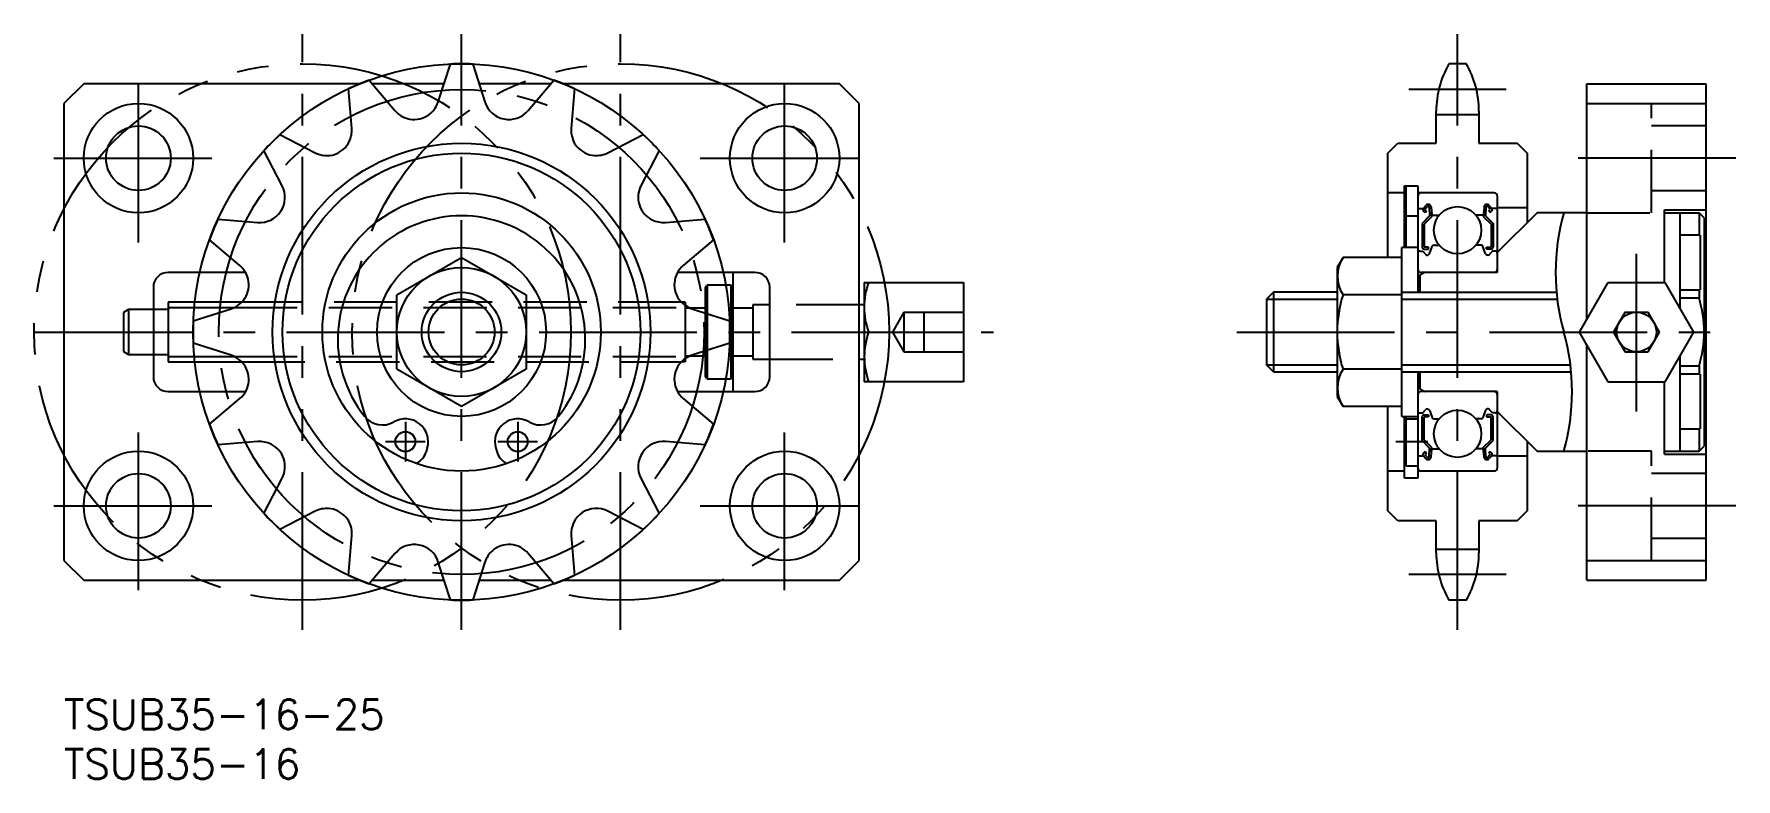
# Model space of a CAD drawing. Extents: x -3 to 168, y -8 to 67.
import ezdxf

# ---------------------------------------------------------------- set-up
doc = ezdxf.new("R2010")
doc.units = 0
doc.header["$LTSCALE"] = 0.5
for name, pattern in [('CENTER', [50.8, 31.75, -6.35, 6.35, -6.35]), ('DASHED', [19.05, 12.7, -6.35]), ('PHANTOM', [63.5, 31.75, -6.35, 6.35, -6.35, 6.35, -6.35])]:
    doc.linetypes.add(name, pattern=pattern)
for name, color, linetype in [('MSM_CENTER', 1, 'CENTER'), ('MSM_CONTINUOUS', 7, 'CONTINUOUS'), ('MSM_DASHED', 4, 'DASHED'), ('MSM_IMAGINARY', 6, 'PHANTOM'), ('MSM_NARROW', 5, 'CONTINUOUS'), ('MSM_PART_NUMBER', 7, 'CONTINUOUS')]:
    doc.layers.add(name, color=color, linetype=linetype)
doc.styles.get("Standard").update_dxf_attribs({"font": 'txt.shx', "height": 3, "bigfont": 'bigfont.shx'})

# ---------------------------------------------------------------- blocks, each defined once
blk = doc.blocks.new('*U35')
at = {"layer": 'MSM_PART_NUMBER'}
blk.add_text('TSUB35-16-25', height=3, dxfattribs=at).set_placement((0, -3))
blk = doc.blocks.new('*U36')
at = {"layer": 'MSM_PART_NUMBER'}
blk.add_text('TSUB35-16', height=3, dxfattribs=at).set_placement((0, -8))

msp = doc.modelspace()

# ---------------------------------------------------------------- linework, layer by layer
at = {"layer": 'MSM_CENTER'}
for p, q in [((40, 7), (40, 67)), ((140.18, 7), (140.18, 67)), ((7.5, 46), (7.5, 63)), ((72.5, 46), (72.5, 63)), ((145.08, 61.41), (135.29, 61.41)), ((-1, 54.5), (16, 54.5)), ((64, 54.5), (81, 54.5)), ((168.18, 54.5), (150.18, 54.5)), ((158.18, 29), (158.18, 45)), ((-3, 37), (93.5, 37)), ((117.98, 37), (168.18, 37)), ((7.5, 11), (7.5, 28)), ((34.35, 27.96), (34.35, 23.96)), ((45.65, 27.96), (45.65, 23.96)), ((72.5, 11), (72.5, 28)), ((32.35, 25.96), (36.35, 25.96)), ((43.65, 25.96), (47.65, 25.96)), ((133.98, 25.96), (137.18, 25.96)), ((-1, 19.5), (16, 19.5)), ((64, 19.5), (81, 19.5)), ((168.18, 19.5), (149.58, 19.5)), ((145.08, 12.59), (135.29, 12.59))]:
    msp.add_line(p, q, dxfattribs=at)
msp.add_circle((40, 37), 24.41, dxfattribs=at)
at = {"layer": 'MSM_CONTINUOUS'}
for p, q in [((37.66, 60.16), (38.88, 63.98)), ((41.12, 63.98), (42.34, 60.16)), ((141.06, 64), (139.31, 64)), ((2, 62), (0, 60)), ((29.8, 62), (2, 62)), ((30.71, 62.35), (33.3, 59.3)), ((38.25, 62), (31.01, 62)), ((48.99, 62), (41.75, 62)), ((46.7, 59.3), (49.29, 62.35)), ((78, 62), (50.2, 62)), ((80, 60), (78, 62)), ((153.18, 38.34), (153.18, 62)), ((153.18, 62), (165.18, 62)), ((165.18, 12), (165.18, 62)), ((0, 60), (0, 14)), ((28.97, 57.5), (28.64, 61.5)), ((51.36, 61.5), (51.03, 57.5)), ((80, 14), (80, 60)), ((153.18, 60), (165.18, 60)), ((138.03, 56), (138.03, 59.24)), ((142.33, 58.87), (138.03, 58.87)), ((142.33, 59.24), (142.33, 56)), ((21.72, 56.87), (25.28, 55.04)), ((54.72, 55.04), (58.28, 56.87)), ((21.96, 51.72), (20.13, 55.28)), ((59.87, 55.28), (58.04, 51.72)), ((133.18, 55), (134.18, 56)), ((133.18, 44.51), (133.18, 55)), ((134.18, 56), (138.03, 56)), ((142.33, 56), (146.18, 56)), ((146.18, 56), (147.18, 55)), ((147.18, 55), (147.18, 48)), ((134.83, 51.7, -0.7), (136.18, 51.7, -0.7)), ((134.83, 45.5, -0.1), (134.83, 51.7, -0.1)), ((134.98, 51.7), (134.98, 45.5)), ((136.18, 51.7), (136.18, 41)), ((134.83, 51, -0.7), (133.18, 51, -0.7)), ((143.88, 51), (136.18, 51)), ((136.74, 49.45), (136.99, 49.75)), ((143.62, 49.45), (143.37, 49.75)), ((144.18, 50.7), (144.18, 43)), ((15.5, 48.36), (19.5, 48.03)), ((60.5, 48.03), (64.5, 48.36)), ((134.98, 48.7, -0.7), (136.18, 48.7, -0.7)), ((136.28, 49.45), (136.74, 49.45)), ((137.37, 48.68), (136.62, 47.93)), ((136.62, 47.93), (136.62, 45.55)), ((136.92, 49.04), (136.77, 49.17)), ((137.57, 48.6), (136.82, 47.85)), ((136.9, 49.32), (137.15, 49.62)), ((137.05, 49.19), (136.9, 49.32)), ((136.92, 49.04), (137.05, 49.19)), ((137.32, 49.56), (137.37, 48.68)), ((137.52, 49.58), (137.59, 48.84)), ((137.57, 49.07), (137.57, 48.6)), ((137.69, 48.75), (138.33, 48.75)), ((142.68, 48.75), (142.03, 48.75)), ((142.85, 49.58), (142.78, 48.84)), ((142.8, 49.07), (142.8, 48.6)), ((142.8, 48.6), (143.55, 47.85)), ((143.04, 49.56), (143, 48.68)), ((143, 48.68), (143.75, 47.93)), ((143.47, 49.32), (143.22, 49.62)), ((143.32, 49.19), (143.47, 49.32)), ((143.45, 49.04), (143.32, 49.19)), ((143.45, 49.04), (143.6, 49.17)), ((144.08, 49.45), (143.62, 49.45)), ((143.75, 47.93), (143.75, 45.55)), ((147.18, 49.5), (144.18, 49.5)), ((148.18, 49), (144.18, 45)), ((153.18, 49), (148.18, 49)), ((160.98, 42), (160.98, 49.3)), ((160.98, 49.3), (165.18, 49.3)), ((160.98, 49), (164.48, 49)), ((162.58, 39.38), (162.58, 49)), ((164.98, 48.5), (164.48, 49)), ((164.48, 49), (164.48, 46.75)), ((164.98, 48.5), (164.98, 25.5)), ((17.7, 43.7), (14.65, 46.29)), ((65.35, 46.29), (62.3, 43.7)), ((136.82, 47.85), (136.82, 45.55)), ((143.55, 47.85), (143.55, 45.55)), ((164.58, 46.75), (162.58, 46.75)), ((164.58, 46.75), (164.58, 41.25)), ((134.58, 28.5), (134.58, 45.5)), ((136.18, 45.5), (134.58, 45.5)), ((136.38, 45.15), (136.68, 45.15)), ((136.68, 45.15), (136.96, 44.82)), ((137.27, 45.55), (136.82, 45.55)), ((136.82, 45.35), (137.27, 45.35)), ((137.11, 44.75), (137.18, 44.75)), ((137.27, 45.35), (137.27, 45.55)), ((137.37, 44.88), (137.63, 45.62)), ((137.82, 45.75), (138.33, 45.75)), ((142.55, 45.75), (142.03, 45.75)), ((143, 44.88), (142.73, 45.62)), ((143.1, 45.55), (143.55, 45.55)), ((143.1, 45.35), (143.1, 45.55)), ((143.55, 45.35), (143.1, 45.35)), ((143.26, 44.75), (143.19, 44.75)), ((143.68, 45.15), (143.41, 44.82)), ((143.98, 45.15), (143.68, 45.15)), ((18.27, 43), (10.5, 43)), ((33.5, 40.75), (40, 44.51)), ((40, 44.51), (46.5, 40.75)), ((69.5, 43), (61.72, 43)), ((67.3, 43), (67.3, 31)), ((128.66, 44.51), (128.08, 43.5)), ((128.08, 43.5), (128.08, 30.5)), ((134.58, 44.51), (128.66, 44.51)), ((136.88, 43), (136.38, 42.71)), ((144.18, 43), (136.48, 43)), ((9, 41.5), (9, 32.5)), ((64.7, 41.7), (64.5, 41.5)), ((64.5, 41.5), (64.5, 38.91)), ((67.1, 41.7), (64.7, 41.7)), ((64.7, 41.7), (64.7, 38.85)), ((67.3, 41.5), (67.1, 41.7)), ((67.1, 41.7), (67.1, 32.3)), ((71, 32.5), (71, 41.5)), ((80.5, 42), (80.5, 32)), ((80.5, 42), (90.5, 42)), ((90.5, 42), (90.5, 32)), ((136.38, 42.71), (136.38, 41)), ((155.3, 42), (152.41, 37)), ((155.3, 42), (161.07, 42)), ((163.96, 37), (161.07, 42)), ((162.58, 41.25), (164.58, 41.25)), ((164.48, 41.25), (164.48, 40.43)), ((17.89, 40), (10.5, 40)), ((10.5, 40), (10.5, 34)), ((33.5, 33.25), (33.5, 40.75)), ((46.5, 40.75), (46.5, 33.25)), ((62.5, 40), (62.12, 40)), ((62.5, 40), (62.5, 39.68)), ((64.5, 39.4), (63.02, 39.4)), ((69.3, 39.4), (67.3, 39.4)), ((71, 39.75), (69.3, 39.75)), ((69.3, 39.75), (69.3, 34.25)), ((80.5, 39.75), (80, 39.75)), ((121.66, 41), (120.98, 40.32)), ((120.98, 40.32), (120.98, 33.68)), ((128.08, 41), (121.66, 41)), ((121.66, 41), (121.66, 33)), ((134.58, 40.75), (128.66, 40.75)), ((134.58, 41), (150.13, 41)), ((162.58, 40.43), (164.48, 40.43)), ((10.5, 39.25), (9, 39.25)), ((13.02, 38.12), (16.84, 39.34)), ((63.16, 39.34), (66.98, 38.12)), ((157.03, 39), (155.87, 37)), ((157.03, 39), (159.34, 39)), ((160.49, 37), (159.34, 39)), ((80.95, 37), (90.5, 37)), ((152.41, 37), (155.3, 32)), ((155.87, 37), (157.03, 35)), ((159.34, 35), (160.49, 37)), ((161.07, 32), (163.96, 37)), ((9, 34.75), (10.5, 34.75)), ((16.84, 34.66), (13.02, 35.88)), ((62.5, 34.32), (62.5, 34)), ((63.02, 34.6), (64.5, 34.6)), ((66.98, 35.88), (63.16, 34.66)), ((64.5, 35.09), (64.5, 32.5)), ((64.7, 35.15), (64.7, 32.3)), ((67.3, 34.6), (69.3, 34.6)), ((69.3, 34.25), (71, 34.25)), ((80, 34.25), (80.5, 34.25)), ((153.18, 12), (153.18, 35.66)), ((157.03, 35), (159.34, 35)), ((162.58, 25), (162.58, 34.62)), ((10.5, 34), (17.88, 34)), ((40, 29.49), (33.5, 33.25)), ((46.5, 33.25), (40, 29.49)), ((62.5, 34), (62.12, 34)), ((121.66, 33), (120.98, 33.68)), ((121.66, 33), (128.08, 33)), ((134.58, 33.25), (128.66, 33.25)), ((134.58, 33), (151.61, 33)), ((136.18, 33), (136.18, 22.3)), ((136.38, 33), (136.38, 31.29)), ((164.48, 33.57), (162.58, 33.57)), ((164.58, 32.75), (162.58, 32.75)), ((164.48, 33.57), (164.48, 32.75)), ((164.58, 32.75), (164.58, 27.25)), ((10.5, 31), (18.28, 31)), ((61.72, 31), (69.5, 31)), ((64.5, 32.5), (64.7, 32.3)), ((64.7, 32.3), (67.1, 32.3)), ((67.1, 32.3), (67.3, 32.5)), ((90.5, 32), (80.5, 32)), ((136.38, 31.29), (136.88, 31)), ((144.18, 31), (136.48, 31)), ((144.18, 31), (144.18, 23.3)), ((155.3, 32), (161.07, 32)), ((160.98, 24.7), (160.98, 32)), ((14.65, 27.71), (17.7, 30.3)), ((62.3, 30.3), (65.35, 27.71)), ((128.08, 30.5), (128.66, 29.49)), ((134.58, 29.49), (128.66, 29.49)), ((133.18, 19), (133.18, 29.49)), ((136.68, 28.85), (136.96, 29.18)), ((137.11, 29.25), (137.18, 29.25)), ((137.37, 29.12), (137.63, 28.38)), ((143, 29.12), (142.73, 28.38)), ((143.26, 29.25), (143.19, 29.25)), ((143.68, 28.85), (143.41, 29.18)), ((134.58, 28.5), (136.18, 28.5)), ((134.83, 22.3, -0.1), (134.83, 28.5, -0.1)), ((134.98, 28.5), (134.98, 23.54)), ((134.98, 28.26, -0.7), (136.18, 28.26, -0.7)), ((136.38, 28.85), (136.68, 28.85)), ((136.62, 26.07), (136.62, 28.45)), ((136.82, 28.65), (137.27, 28.65)), ((136.82, 26.15), (136.82, 28.45)), ((137.27, 28.45), (136.82, 28.45)), ((137.27, 28.65), (137.27, 28.45)), ((137.82, 28.25), (138.33, 28.25)), ((142.55, 28.25), (142.03, 28.25)), ((142.42, 28.25), (142.42, 28.25)), ((143.55, 28.65), (143.1, 28.65)), ((143.1, 28.65), (143.1, 28.45)), ((143.1, 28.45), (143.55, 28.45)), ((143.55, 26.15), (143.55, 28.45)), ((143.98, 28.85), (143.68, 28.85)), ((143.75, 26.07), (143.75, 28.45)), ((144.18, 29), (148.18, 25)), ((19.5, 25.97), (15.5, 25.64)), ((64.5, 25.64), (60.5, 25.97)), ((137.37, 25.32), (136.62, 26.07)), ((137.57, 25.4), (136.82, 26.15)), ((142.8, 25.4), (143.55, 26.15)), ((143, 25.32), (143.75, 26.07)), ((147.18, 26), (147.18, 19)), ((162.58, 27.25), (164.58, 27.25)), ((164.48, 27.25), (164.48, 25)), ((36.46, 24.97), (36.56, 25.31)), ((43.44, 25.31), (43.54, 24.97)), ((136.28, 24.55), (136.74, 24.55)), ((136.74, 24.55), (136.99, 24.25)), ((136.92, 24.96), (136.77, 24.83)), ((137.05, 24.81), (136.9, 24.68)), ((136.9, 24.68), (137.15, 24.38)), ((136.92, 24.96), (137.05, 24.81)), ((137.32, 24.44), (137.37, 25.32)), ((137.52, 24.42), (137.59, 25.16)), ((137.57, 24.93), (137.57, 25.4)), ((137.69, 25.25), (138.33, 25.25)), ((142.68, 25.25), (142.03, 25.25)), ((142.85, 24.42), (142.78, 25.16)), ((142.8, 24.93), (142.8, 25.4)), ((143.04, 24.44), (143, 25.32)), ((143.47, 24.68), (143.22, 24.38)), ((143.45, 24.96), (143.32, 24.81)), ((143.32, 24.81), (143.47, 24.68)), ((143.62, 24.55), (143.37, 24.25)), ((143.45, 24.96), (143.6, 24.83)), ((144.08, 24.55), (143.62, 24.55)), ((147.18, 24.5), (144.18, 24.5)), ((148.18, 25), (153.18, 25)), ((160.98, 25), (164.48, 25)), ((160.98, 24.7), (165.18, 24.7)), ((164.48, 25), (164.98, 25.5)), ((20.13, 18.72), (21.96, 22.28)), ((58.04, 22.28), (59.87, 18.72)), ((134.83, 23, -0.7), (133.18, 23, -0.7)), ((136.18, 22.3, -0.7), (134.83, 22.3, -0.7)), ((134.98, 23.54, -0.7), (136.18, 23.54, -0.7)), ((143.88, 23), (136.18, 23)), ((25.28, 18.96), (21.72, 17.13)), ((58.28, 17.13), (54.72, 18.96)), ((134.18, 18), (133.18, 19)), ((147.18, 19), (146.18, 18)), ((138.03, 18), (134.18, 18)), ((138.03, 14.76), (138.03, 18)), ((142.33, 18), (142.33, 14.76)), ((146.18, 18), (142.33, 18)), ((28.64, 12.5), (28.97, 16.5)), ((51.03, 16.5), (51.36, 12.5)), ((0, 14), (2, 12)), ((33.3, 14.7), (30.71, 11.65)), ((38.88, 10.02), (37.66, 13.84)), ((42.34, 13.84), (41.12, 10.02)), ((49.29, 11.65), (46.7, 14.7)), ((78, 12), (80, 14)), ((138.03, 15.13), (142.33, 15.13)), ((153.18, 14), (165.18, 14)), ((2, 12), (29.8, 12)), ((31.01, 12), (38.25, 12)), ((41.75, 12), (48.99, 12)), ((50.2, 12), (78, 12)), ((153.18, 12), (165.18, 12)), ((141.06, 10), (139.31, 10))]:
    msp.add_line(p, q, dxfattribs=at)
for centre, radius in [((7.5, 54.5), 5.5), ((72.5, 54.5), 5.5), ((7.5, 54.5), 3.25), ((72.5, 54.5), 3.25), ((40, 37), 19), ((40, 37), 18), ((40, 37), 14), ((140.18, 47.25), 2.38), ((40, 37), 8.5), ((40, 37), 6.5), ((40, 37), 4), ((158.18, 37), 2), ((140.18, 26.75), 2.38), ((34.35, 25.96), 1), ((45.65, 25.96), 1), ((7.5, 19.5), 5.5), ((72.5, 19.5), 5.5), ((7.5, 19.5), 3.25), ((72.5, 19.5), 3.25)]:
    msp.add_circle(centre, radius, dxfattribs=at)
for centre, radius, start, end in [((40, 37), 27, 87.6257, 92.3743), ((147.56, 59.24), 9.52, 150, 180), ((132.81, 59.24), 9.52, 0, 30), ((40, 37), 27, 110.1257, 114.8743), ((40, 37), 27, 65.1257, 69.8743), ((35.01, 61.09), 2.8, 312.3817, 340.6909), ((44.76, 60.94), 2.54, 197.8166, 319.6834), ((35.24, 60.94), 2.54, 220.3166, 310.8891), ((40, 37), 27, 132.6257, 137.3743), ((26.17, 57.35), 2.8, 334.8817, 3.1908), ((53.56, 57.3), 2.54, 175.3166, 265.8891), ((40, 37), 27, 42.6257, 47.3743), ((26.44, 57.3), 2.54, 242.8166, 333.3891), ((53.51, 57.56), 2.8, 267.3816, 295.6909), ((19.7, 50.56), 2.54, 265.3166, 27.1834), ((60.3, 50.56), 2.54, 152.8166, 243.3891), ((136.48, 50.7), 0.3, 90, 180), ((137.22, 49.55), 0.3, 4.9968, 140.002), ((137.22, 49.56), 0.1, 2.8198, 140.0022), ((143.14, 49.55), 0.3, 39.998, 175.0032), ((143.14, 49.56), 0.1, 39.9978, 177.1802), ((143.88, 50.7), 0.3, 0, 90), ((40, 37), 27, 155.1257, 159.8743), ((40, 36.25), 12.45, 321.589, 218.411), ((60.35, 50.83), 2.8, 244.8817, 273.1908), ((40, 37), 27, 20.1257, 24.8743), ((136.28, 49.55), 0.1, 180, 270), ((136.9, 49.32), 0.2, 140.002, 230.0863), ((137.69, 48.85), 0.1, 184.9968, 269.9991), ((142.68, 48.85), 0.1, 270.0009, 355.0032), ((143.47, 49.32), 0.2, 309.9137, 39.998), ((144.08, 49.55), 0.1, 270, 0), ((136.38, 44.95), 0.2, 90, 180), ((136.82, 45.55), 0.2, 180, 270), ((137.11, 44.95), 0.2, 219.9952, 270), ((137.18, 44.95), 0.2, 270, 339.9916), ((137.82, 45.55), 0.2, 90, 159.9916), ((142.55, 45.55), 0.2, 20.0084, 90), ((143.19, 44.95), 0.2, 200.0084, 270), ((143.26, 44.95), 0.2, 270, 320.0048), ((143.55, 45.55), 0.2, 270, 0), ((143.98, 44.95), 0.2, 0, 90), ((10.5, 41.5), 1.5, 90, 180), ((15.83, 41.61), 2.8, 19.8813, 48.1912), ((63.94, 41.76), 2.54, 130.3166, 220.8892), ((69.5, 41.5), 1.5, 0, 90), ((131.48, 42.63), 3.38, 146.2805, 213.7195), ((136.48, 43.3), 0.3, 180, 270), ((143.88, 43.3), 0.3, 270, 0), ((16.06, 41.76), 2.54, 287.8166, 18.3891), ((87.72, 39.5), 7.22, 159.7438, 200.2562), ((64.09, 41.99), 2.8, 222.3817, 250.6909), ((140.5, 37), 12.42, 162.412, 197.588), ((152.98, 37), 12, 343.4022, 16.5978), ((40, 37), 27, 177.6257, 182.3743), ((40, 37), 27, 357.6257, 2.3743), ((87.86, 34.5), 7.35, 160.1127, 199.8873), ((15.91, 32.01), 2.8, 42.3817, 70.6909), ((64.11, 31.99), 2.83, 109.4497, 137.4777), ((16.06, 32.24), 2.54, 310.3166, 40.8891), ((63.94, 32.24), 2.54, 139.1109, 229.6834), ((131.48, 31.37), 3.38, 146.2805, 213.7195), ((10.5, 32.5), 1.5, 180, 270), ((69.5, 32.5), 1.5, 270, 0), ((136.48, 30.7), 0.3, 90, 180), ((143.88, 30.7), 0.3, 0, 90), ((137.11, 29.05), 0.2, 90, 140.0048), ((137.18, 29.05), 0.2, 20.0084, 90), ((143.19, 29.05), 0.2, 90, 159.9916), ((143.26, 29.05), 0.2, 39.9952, 90), ((40, 37), 27, 200.1257, 204.8743), ((32.05, 29.94), 2.3, 218.411, 300.0471), ((34.35, 25.96), 2.3, 343.5829, 120.0471), ((45.65, 25.96), 2.3, 59.9529, 196.4171), ((47.95, 29.94), 2.3, 239.9529, 321.589), ((40, 37), 27, 335.1257, 339.8743), ((136.38, 29.05), 0.2, 180, 270), ((136.82, 28.45), 0.2, 90, 180), ((137.82, 28.45), 0.2, 200.0084, 270), ((142.55, 28.45), 0.2, 270, 339.9916), ((143.55, 28.45), 0.2, 0, 90), ((143.98, 29.05), 0.2, 270, 0), ((19.65, 23.17), 2.8, 64.8817, 93.1908), ((19.7, 23.44), 2.54, 332.8166, 63.3891), ((60.3, 23.44), 2.54, 85.3166, 207.1834), ((34.54, 25.54), 2, 297.3274, 343.5829), ((45.46, 25.54), 2, 196.4171, 242.6726), ((136.28, 24.45), 0.1, 90, 180), ((136.9, 24.68), 0.2, 129.9137, 219.998), ((137.22, 24.45), 0.3, 219.998, 355.0032), ((137.22, 24.44), 0.1, 219.9978, 357.1802), ((137.69, 25.15), 0.1, 90.0009, 175.0032), ((142.68, 25.15), 0.1, 4.9968, 89.9991), ((143.14, 24.45), 0.3, 184.9968, 320.002), ((143.14, 24.44), 0.1, 182.8198, 320.0022), ((143.47, 24.68), 0.2, 320.002, 50.0863), ((144.08, 24.45), 0.1, 0, 90), ((136.48, 23.3), 0.3, 180, 270), ((143.88, 23.3), 0.3, 270, 0), ((26.49, 16.44), 2.8, 87.3816, 115.6909), ((26.44, 16.7), 2.54, 355.3166, 85.8891), ((53.56, 16.7), 2.54, 62.8166, 184.6834), ((40, 37), 27, 222.6257, 227.3743), ((40, 37), 27, 312.6257, 317.3743), ((35.24, 13.06), 2.54, 17.8166, 139.6834), ((44.76, 13.06), 2.54, 40.3166, 130.8891), ((44.99, 12.91), 2.8, 132.3817, 160.6909), ((147.56, 14.76), 9.52, 180, 210), ((132.81, 14.76), 9.52, 330, 0), ((40, 37), 27, 245.1257, 249.8743), ((40, 37), 27, 290.1257, 294.8743), ((40, 37), 27, 267.6257, 272.3743)]:
    msp.add_arc(centre, radius, start, end, dxfattribs=at)
at = {"layer": 'MSM_DASHED'}
for p, q in [((159.68, 49), (159.68, 60)), ((165.18, 57.75), (159.68, 57.75)), ((159.68, 51.25), (165.18, 51.25)), ((153.18, 49), (159.68, 49)), ((17.13, 39.46), (62.5, 39.46)), ((62.12, 40), (17.89, 40)), ((62.5, 39.68), (62.5, 34.32)), ((63.02, 39.4), (62.5, 39.4)), ((80, 39.75), (71, 39.75)), ((6.5, 39.25), (6, 38.96)), ((6, 38.96), (6, 35.04)), ((9, 39.25), (6.5, 39.25)), ((6.5, 39.25), (6.5, 34.75)), ((64.5, 38.91), (64.5, 35.09)), ((64.7, 38.85), (64.7, 35.15)), ((84.5, 39), (83.35, 37)), ((84.5, 39), (90.5, 39)), ((84.5, 39), (84.5, 35)), ((86.5, 39), (86.5, 35)), ((83.35, 37), (84.5, 35)), ((6, 35.04), (6.5, 34.75)), ((6.5, 34.75), (9, 34.75)), ((17.11, 34.54), (62.5, 34.54)), ((62.5, 34.6), (63.02, 34.6)), ((71, 34.25), (80, 34.25)), ((84.5, 35), (90.5, 35)), ((17.88, 34), (62.12, 34)), ((159.68, 25), (153.18, 25)), ((159.68, 14), (159.68, 25)), ((165.18, 22.75), (159.68, 22.75)), ((159.68, 16.25), (165.18, 16.25))]:
    msp.add_line(p, q, dxfattribs=at)
at = {"layer": 'MSM_IMAGINARY'}
for p, q in [((24, 7), (24, 67)), ((56, 7), (56, 67))]:
    msp.add_line(p, q, dxfattribs=at)
for centre in [(24, 37), (56, 37)]:
    msp.add_circle(centre, 27, dxfattribs=at)
at = {"layer": 'MSM_NARROW'}
for p, q in [((10.5, 39.46), (17.13, 39.46)), ((120.98, 40.32), (128.08, 40.32)), ((134.58, 40.32), (150.22, 40.32)), ((10.5, 34.54), (17.11, 34.54)), ((120.98, 33.68), (128.08, 33.68)), ((134.58, 33.68), (151.53, 33.68))]:
    msp.add_line(p, q, dxfattribs=at)
for radius in [27, 3.32]:
    msp.add_circle((40, 37), radius, dxfattribs=at)
for centre, start, end in [((172.15, 43), 164.2559, 195.7441), ((129.59, 31), 344.2545, 15.7455)]:
    msp.add_arc(centre, 22.11, start, end, dxfattribs=at)

# ---------------------------------------------------------------- block references
at = {"layer": 'MSM_CONTINUOUS'}
for name in ['*U35', '*U36']:
    msp.add_blockref(name, (0, 0), dxfattribs=at)

doc.saveas('drawing.dxf')
